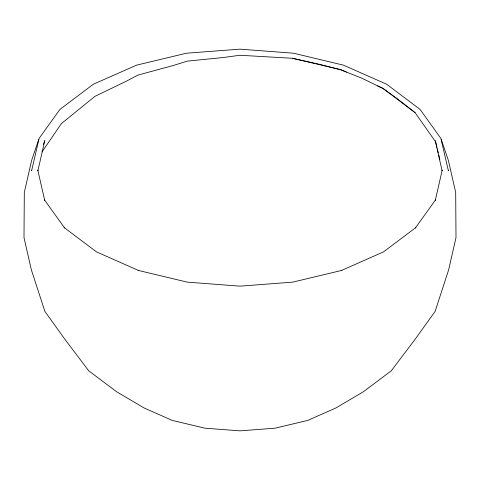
<?xml version="1.0" encoding="UTF-8"?>
<svg xmlns="http://www.w3.org/2000/svg" width="480" height="480" viewBox="0 0 480 480"><rect width="100%" height="100%" fill="white"/><g stroke="black" fill="none" stroke-linecap="round" stroke-linejoin="round"><path stroke-width="0.72" d="M31.71 170.112L31.602 170.778L39.114 138.414L59.886 109.458L93.294 84.258L136.59 65.142L186.468 53.214L240 49.146L293.532 53.214L343.41 65.142L386.706 84.258L420.114 109.458L440.886 138.414L448.398 170.778L448.29 170.112M38.706 139.638L31.656 160.284L24.306 192.516L24 237.594L31.362 269.874L44.874 311.388L65.058 339.516L88.728 370.794L116.49 391.68L143.94 407.886L172.074 420.348L204.84 428.184L240 430.854L275.16 428.184L307.926 420.348L336.06 407.886L363.51 391.68L391.272 370.794L414.942 339.516L435.126 311.388L448.638 269.874L456 237.594L455.694 192.516L448.344 160.284L441.294 139.638M43.38 144.69L44.784 140.574L37.896 170.778L37.788 170.112L44.676 200.328L44.376 199.758L64.608 227.958L64.176 227.568L96.438 251.844L138.486 270.474L138.162 270.39L187.284 282.138L240 286.146L292.716 282.138L341.838 270.39L341.514 270.474L383.562 251.844L415.824 227.568L415.392 227.958L435.624 199.758L435.324 200.328L442.212 170.112L442.104 170.778L435.216 140.574M41.988 151.92L61.374 123.618L94.854 96.396L126.582 81.084L137.862 75.114L173.25 65.508L187.368 61.122L222.978 57.552L240 55.266L292.332 58.272L319.848 64.368L341.094 69.936L362.046 78.282L382.968 88.488L396.924 98.514L415.104 112.662L435.69 141.96L437.01 147.456M346.404 72.096L341.052 69.726L292.332 58.272M377.556 85.896L382.908 88.266L415.104 112.662M437.34 148.83L438.33 152.958M438.834 155.112L439.842 159.432"/></g></svg>
